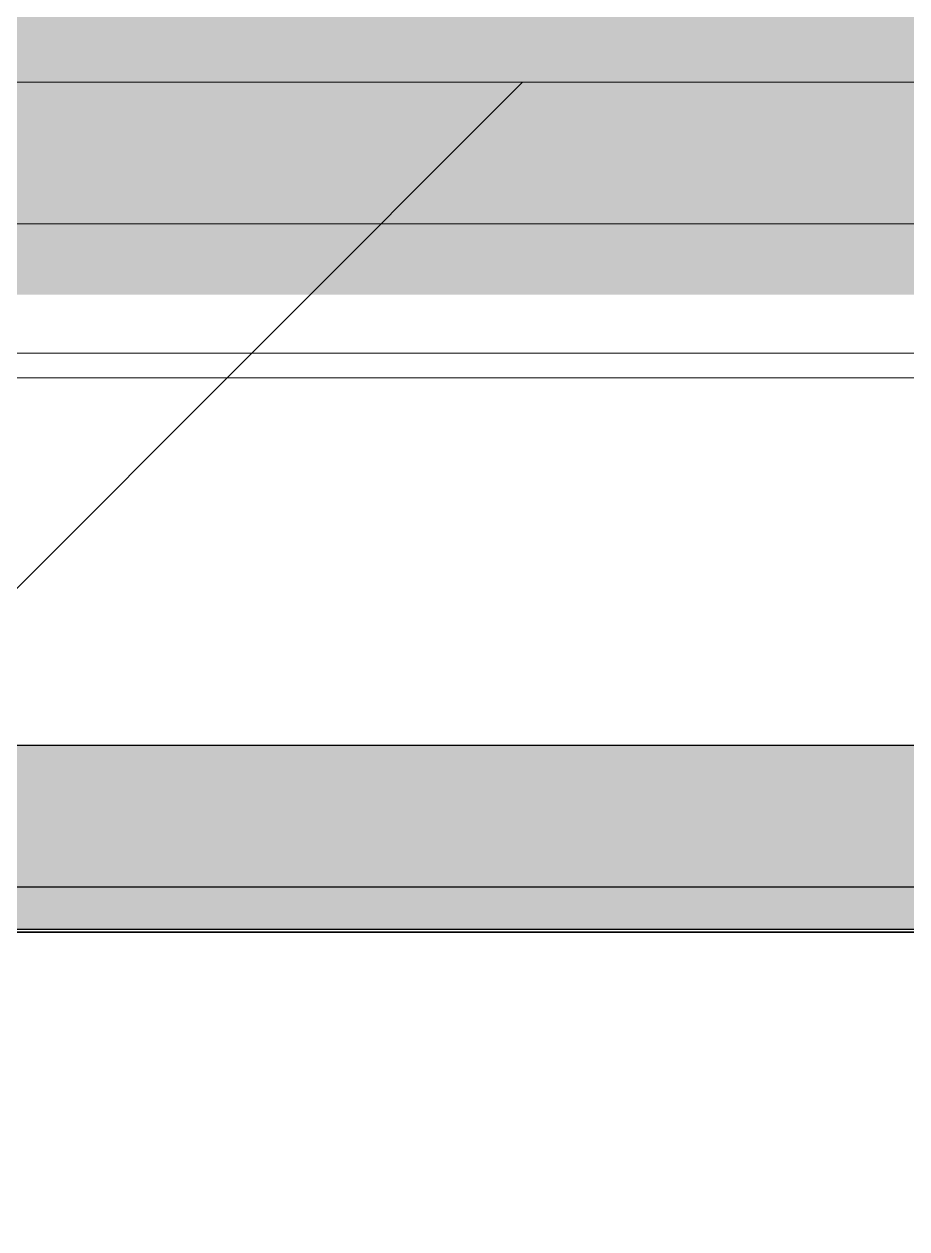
# Model space of a CAD drawing. Header units: millimetres. Extents: x 4739419 to 5837985, y 2291271 to 3446271.
# Drawn here: x 4908606 to 4909230, y 2413182 to 2414032 of the extents above; entities that cross this region are included whole.
import ezdxf

# ---------------------------------------------------------------- set-up
doc = ezdxf.new("R2010")
doc.units = ezdxf.units.MM
doc.layers.get('0').update_dxf_attribs({"color": 255})
for name, color, linetype in [('HEB-Angle joint', 1, 'Continuous'), ('HEB-Area(PC Topping)', 3, 'Continuous'), ('XR-평면도$0$A-ELEV-PATT', 9, 'Continuous')]:
    doc.layers.add(name, color=color, linetype=linetype)
for name, color, linetype, lineweight in [('XR-평면도$0$A-CNTL', 9, 'Continuous', 15), ('XR-평면도$0$A-ELEV-LIN2', 9, 'Continuous', 25), ('XR-평면도$0$A-ELEV-LIN3', 9, 'Continuous', 18)]:
    doc.layers.add(name, color=color, linetype=linetype, lineweight=lineweight)

# ---------------------------------------------------------------- blocks, each defined once
blk = doc.blocks.new('XR-평면도$0$중심선(210216)')
at = {"layer": 'XR-평면도$0$A-CNTL', "ltscale": 300}
blk.add_lwpolyline([(-10000, 77000), (186000, 77000)], dxfattribs=at)
blk = doc.blocks.new('XR-평면도$0$스크린+범퍼_기준층(도크레밸러)')
at = {"layer": 'XR-평면도$0$A-ELEV-PATT', "ltscale": 0.002}
h = blk.add_hatch(dxfattribs=at)
h.set_pattern_fill('AR-HBONE', color=256, scale=0.1, angle=450, style=0)
h.set_pattern_definition([(135, (-50954683.464, -21380461.164), (-14.3684097937, 2e-14), [30.48, -10.16]), (225, (-50954690.648, -21380453.98), (-14.3684097937, 2e-14), [30.48, -10.16])])
h.paths.add_polyline_path([(32, -6602), (2, -6602), (2, -10398), (32, -10398)])
h = blk.add_hatch(dxfattribs=at)
h.set_pattern_fill('AR-SAND', color=256, angle=450, style=0)
h.set_pattern_definition([(127.5, (-50954928.292, -21381394.81), (-48.941323733, -1.600031296), [0, -38.608, 0, -43.18, 0, -41.275]), (97.5, (-50954928.29, -21381394.81), (-71.68251006, 44.95232831), [0, -20.828, 0, -34.798, 0, -13.335]), (57.5, (-50954928.292, -21381426.05), (-0.143718468, 79.099237024), [0, -12.7, 0, -45.72, 0, -59.69]), (47.5, (-50954928.29, -21381426.05), (-22.292932326, 76.35564525), [0, -6.35, 0, -29.972, 0, -34.29])])
edge = h.paths.add_edge_path()
edge.add_line((123.67, -6602), (32, -6602))
edge.add_line((32, -6602), (32, -10398))
edge.add_line((32, -10398), (123.67, -10398))
edge.add_arc((123.67, -10389.67), 8.33, 270, 360)
edge.add_line((132, -10389.67), (132, -6610.33))
edge.add_arc((123.67, -6610.33), 8.33, 360, 450)
at = {"layer": 'XR-평면도$0$A-ELEV-LIN3'}
blk.add_line((0, -6600), (0, -10400), dxfattribs=at)
at = {"layer": 'XR-평면도$0$A-ELEV-LIN3', "linetype": 'Continuous'}
blk.add_lwpolyline([(408.75, -619.5), (408.75, -10380.5), (391.25, -10380.5), (391.25, -619.5)], dxfattribs=at)
at = {"layer": 'XR-평면도$0$A-ELEV-PATT'}
for p, q in [((32, -6602), (32, -10398)), ((132, -6610.33), (132, -10389.67))]:
    blk.add_line(p, q, dxfattribs=at)
at = {"layer": 'XR-평면도$0$A-ELEV-PATT', "ltscale": 0.002}
blk.add_lwpolyline([(52, -10398), (52, -10400), (0, -10400), (0, -6600), (52, -6600), (52, -6602), (2, -6602), (2, -10398)], close=True, dxfattribs=at)
at = {"layer": 'XR-평면도$0$A-ELEV-PATT'}
blk.add_lwpolyline([(32, -6602), (2, -6602), (2, -10398), (32, -10398)], dxfattribs=at)

msp = doc.modelspace()

# ---------------------------------------------------------------- hatches: boundary and pattern name
at = {"layer": 'HEB-Area(PC Topping)'}
h = msp.add_hatch(dxfattribs=at)
h.set_pattern_fill('ANSI31', color=256, scale=300)
h.set_pattern_definition([(45, (152467.4, -0.001), (-673.51921, 673.51921), [])])
h.paths.add_polyline_path([(4865461.82, 2413991.22), (4865511.82, 2394416.61), (4898114.54, 2394416.61), (4898114.54, 2377621.69), (4911154.54, 2377621.69), (4911154.54, 2394421.69), (4943111.81, 2394421.69), (4943111.81, 2413991.22), (4905611.81, 2413991.22), (4905611.82, 2410391.22), (4903611.81, 2410391.22), (4903611.83, 2413991.22)])

# ---------------------------------------------------------------- linework, layer by layer
at = {"layer": 'HEB-Angle joint', "const_width": 300}
msp.add_lwpolyline([(4903611.83, 2413991.23), (4865461.82, 2413991.23), (4865511.82, 2394416.62), (4898114.54, 2394416.62), (4898114.54, 2377621.69), (4911154.54, 2377621.7), (4911154.54, 2394421.69), (4943111.81, 2394421.69), (4943111.81, 2413991.23), (4905611.81, 2413991.23), (4905611.82, 2410391.23), (4903611.81, 2410391.23), (4903611.83, 2413991.23)], dxfattribs=at)
at = {"layer": 'HEB-Area(PC Topping)'}
msp.add_lwpolyline([(4877661.82, 2413391.23), (4903611.82, 2413391.23), (4903611.82, 2410391.23), (4905611.82, 2410391.23), (4905611.82, 2413391.23), (4921661.82, 2413391.23), (4921661.82, 2413891.23), (4931561.82, 2413891.23), (4931561.82, 2413391.23), (4958611.82, 2413391.23), (4958611.82, 2410391.23), (4960611.82, 2410391.23), (4960611.82, 2413391.23), (4987661.82, 2413391.23), (4987661.82, 2413891.23), (4998711.82, 2413891.23), (4998711.82, 2346691.23), (4993711.82, 2346691.23), (4993711.82, 2336391.23), (4993711.82, 2335791.23), (4870511.82, 2335791.23)], dxfattribs=at)
at = {"layer": 'XR-평면도$0$A-ELEV-LIN2'}
for p, q in [((4899661.81, 2413391.23), (4909561.81, 2413391.23)), ((4899661.82, 2413391.23), (4909561.82, 2413391.23)), ((4899661.82, 2413391.23), (4909561.82, 2413391.23))]:
    msp.add_line(p, q, dxfattribs=at)
at = {"layer": 'XR-평면도$0$A-ELEV-LIN3'}
for points in [[(4921661.81, 2426291.23), (4921661.81, 2426891.23), (4920561.81, 2426891.23), (4920561.81, 2425391.23), (4921661.81, 2425391.23), (4921661.81, 2413891.23), (4881011.81, 2413891.23), (4881011.81, 2420891.23), (4876561.81, 2420891.23), (4876561.81, 2425391.23), (4877661.81, 2425391.23), (4877661.81, 2426891.23), (4876561.81, 2426891.23), (4876561.81, 2426291.23), (4866511.81, 2426291.23), (4866511.81, 2426891.23), (4866211.81, 2426891.23), (4866211.81, 2441591.23), (4866911.81, 2441591.23), (4866911.81, 2442991.23)], [(4921661.82, 2426291.23), (4921661.82, 2426891.23), (4920561.82, 2426891.23), (4920561.82, 2425391.23), (4921661.82, 2425391.23), (4921661.82, 2413891.23), (4881011.82, 2413891.23), (4881011.82, 2420891.23), (4876561.82, 2420891.23), (4876561.82, 2425391.23), (4877661.82, 2425391.23), (4877661.82, 2426891.23), (4876561.82, 2426891.23), (4876561.82, 2426291.23), (4866511.82, 2426291.23), (4866511.82, 2426891.23), (4866211.82, 2426891.23), (4866211.82, 2441591.23), (4866911.82, 2441591.23), (4866911.82, 2442991.23)], [(4921661.82, 2426291.23), (4921661.82, 2426891.23), (4920561.82, 2426891.23), (4920561.82, 2425391.23), (4921661.82, 2425391.23), (4921661.82, 2413891.23), (4881011.82, 2413891.23), (4881011.82, 2420891.23), (4876561.82, 2420891.23), (4876561.82, 2425391.23), (4877661.82, 2425391.23), (4877661.82, 2426891.23), (4876561.82, 2426891.23), (4876561.82, 2426291.23), (4866511.82, 2426291.23), (4866511.82, 2426891.23), (4866211.82, 2426891.23), (4866211.82, 2441591.23), (4866911.82, 2441591.23), (4866911.82, 2442991.23)], [(5001611.81, 2425791.23), (5001611.81, 2427291.23), (5000011.81, 2427291.23), (5000011.81, 2426391.23), (4987761.81, 2426391.23), (4987761.81, 2426991.23), (4986461.81, 2426991.23), (4986461.81, 2425291.23), (4987561.81, 2425291.23), (4987561.81, 2413991.23), (4931661.81, 2413991.23), (4931661.81, 2425291.23), (4932761.81, 2425291.23), (4932761.81, 2426991.23), (4931461.81, 2426991.23), (4931461.81, 2426391.23), (4921761.81, 2426391.23), (4921761.81, 2426991.23), (4920461.81, 2426991.23), (4920461.81, 2425291.23), (4921561.81, 2425291.23), (4921561.81, 2413991.23), (4881111.81, 2413991.23)], [(5001611.82, 2425791.23), (5001611.82, 2427291.23), (5000011.82, 2427291.23), (5000011.82, 2426391.23), (4987761.82, 2426391.23), (4987761.82, 2426991.23), (4986461.82, 2426991.23), (4986461.82, 2425291.23), (4987561.82, 2425291.23), (4987561.82, 2413991.23), (4931661.82, 2413991.23), (4931661.82, 2425291.23), (4932761.82, 2425291.23), (4932761.82, 2426991.23), (4931461.82, 2426991.23), (4931461.82, 2426391.23), (4921761.82, 2426391.23), (4921761.82, 2426991.23), (4920461.82, 2426991.23), (4920461.82, 2425291.23), (4921561.82, 2425291.23), (4921561.82, 2413991.23), (4881111.82, 2413991.23)], [(5001611.82, 2425791.23), (5001611.82, 2427291.23), (5000011.82, 2427291.23), (5000011.82, 2426391.23), (4987761.82, 2426391.23), (4987761.82, 2426991.23), (4986461.82, 2426991.23), (4986461.82, 2425291.23), (4987561.82, 2425291.23), (4987561.82, 2413991.23), (4931661.82, 2413991.23), (4931661.82, 2425291.23), (4932761.82, 2425291.23), (4932761.82, 2426991.23), (4931461.82, 2426991.23), (4931461.82, 2426391.23), (4921761.82, 2426391.23), (4921761.82, 2426991.23), (4920461.82, 2426991.23), (4920461.82, 2425291.23), (4921561.82, 2425291.23), (4921561.82, 2413991.23), (4881111.82, 2413991.23)]]:
    msp.add_lwpolyline(points, dxfattribs=at)

# ---------------------------------------------------------------- block references
at = {"rotation": 90}
for p in [(4899111.81, 2413391.23), (4899111.82, 2413391.23), (4899111.82, 2413391.23)]:
    msp.add_blockref('XR-평면도$0$스크린+범퍼_기준층(도크레밸러)', p, dxfattribs=at)
at = {"layer": 'XR-평면도$0$A-CNTL'}
msp.add_blockref('XR-평면도$0$중심선(210216)', (4866111.81, 2336391.23), dxfattribs=at)

doc.saveas('drawing.dxf')
